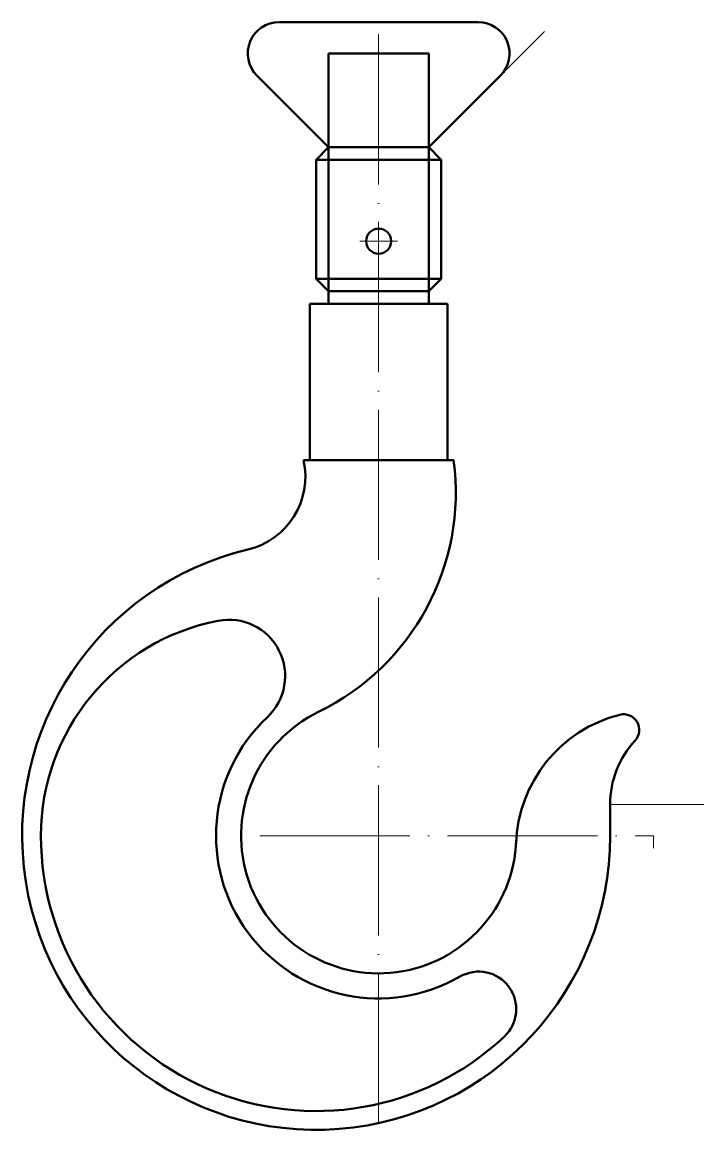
# Model space of a CAD drawing. Header units: millimetres. Extents: x 2212 to 2321, y 416 to 593.
import ezdxf

# ---------------------------------------------------------------- set-up
doc = ezdxf.new("R2010")
doc.units = ezdxf.units.MM
doc.linetypes.add('ACAD_ISO04W100', pattern=[30, 24, -2.95, 0.1, -2.95])
for name, color, linetype, lineweight, true_color in [('Contornos Visibles', 7, 'Continuous', 50, 0xffffff), ('Ejes de revolución', 6, 'ACAD_ISO04W100', 20, 0xff00ff), ('Referencias', 2, 'Continuous', 25, 0xffff00)]:
    doc.layers.add(name, color=color, linetype=linetype, lineweight=lineweight, true_color=true_color)

msp = doc.modelspace()

# ---------------------------------------------------------------- linework, layer by layer
at = {"layer": 'Contornos Visibles'}
for p, q in [((2252.74, 593.11), (2284.59, 593.11)), ((2260.67, 573.11), (2260.67, 588.11)), ((2260.67, 588.11), (2276.67, 588.11)), ((2276.67, 573.11), (2276.67, 588.11)), ((2260.67, 573.11), (2249.2, 584.57)), ((2276.67, 573.11), (2288.13, 584.57)), ((2258.67, 571.11), (2260.67, 573.11)), ((2260.67, 573.11), (2276.67, 573.11)), ((2260.67, 548.11), (2260.67, 573.11)), ((2278.67, 571.11), (2276.67, 573.11)), ((2276.67, 548.11), (2276.67, 573.11)), ((2258.67, 571.11), (2278.67, 571.11)), ((2258.67, 571.11), (2258.67, 552.11)), ((2278.67, 552.11), (2278.67, 571.11)), ((2258.67, 552.11), (2278.67, 552.11)), ((2258.67, 552.11), (2260.67, 550.11)), ((2276.67, 550.11), (2278.67, 552.11)), ((2260.67, 550.11), (2276.67, 550.11)), ((2257.67, 548.11), (2279.67, 548.11)), ((2257.67, 523.11), (2257.67, 548.11)), ((2279.67, 523.11), (2279.67, 548.11)), ((2256.67, 523.11), (2280.67, 523.11)), ((2305.67, 463.11), (2305.67, 468.11))]:
    msp.add_line(p, q, dxfattribs=at)
msp.add_circle((2268.67, 558.11), 2, dxfattribs=at)
for centre, radius, start, end in [((2252.74, 588.11), 5, 90, 225), ((2284.59, 588.11), 5, 315, 90), ((2244.95, 520.49), 12, 283.4383, 12.5886), ((2242, 517.97), 39, 295.9163, 7.5653), ((2258.67, 463.11), 47, 103.4383, 0), ((2249.67, 463.11), 35, 100.9693, 180), ((2244.72, 488.63), 9, 313.1736, 100.9693), ((2268.67, 463.11), 26, 133.1736, 300), ((2268.67, 463.11), 22, 115.9163, 358.2155), ((2312.62, 461.11), 22, 104.1756, 178.2155), ((2307.84, 480.02), 2.5, 317.1286, 104.1756), ((2320.67, 468.11), 15, 137.1286, 180), ((2258.67, 463.11), 44, 180, 313.1736), ((2284.67, 435.4), 6, 313.1736, 120)]:
    msp.add_arc(centre, radius, start, end, dxfattribs=at)
at = {"layer": 'Ejes de revolución'}
for p, q in [((2268.67, 417.18), (2268.67, 593.11)), ((2288.13, 584.57), (2295.2, 591.64)), ((2265.67, 558.11), (2271.67, 558.11)), ((2305.67, 468.11), (2320.67, 468.11)), ((2249.67, 463.11), (2312.62, 463.11)), ((2312.62, 461.11), (2312.62, 463.11))]:
    msp.add_line(p, q, dxfattribs=at)
at = {"layer": 'Referencias'}
msp.add_line((2260.67, 548.11), (2276.67, 548.11), dxfattribs=at)

doc.saveas('drawing.dxf')
